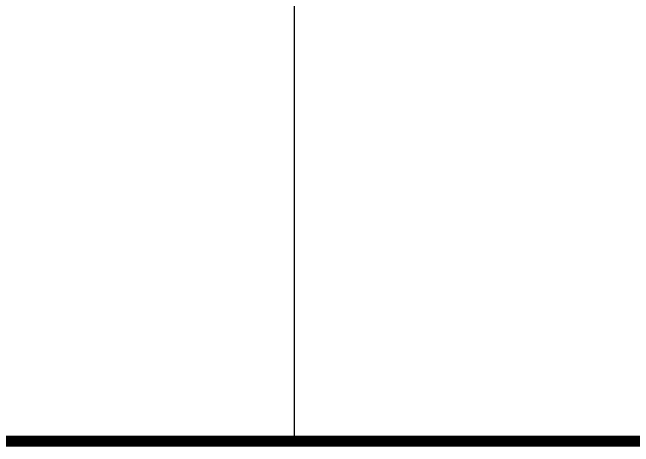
# Model space of a CAD drawing. Header units: millimetres. Extents: x 12489 to 89920, y 4630 to 4927.
# Drawn here: x 26972.55 to 26989.43, y 4643.56 to 4655.36 of the extents above; entities that cross this region are included whole.
import ezdxf

# ---------------------------------------------------------------- set-up
doc = ezdxf.new("R2010")
doc.units = ezdxf.units.MM

# ---------------------------------------------------------------- blocks, each defined once
blk = doc.blocks.new('钻孔柱状图路桥昇龙制图梁世成校核莫家里.dwg66', base_point=(25, 236))
at = {"const_width": 0.3}
blk.add_lwpolyline([(25, 14), (205, 14)], dxfattribs=at)

msp = doc.modelspace()

# ---------------------------------------------------------------- linework, layer by layer
at = {"color": 0}
for points in [[(26980.219, 4643.705), (26980.219, 4837.705)], [(26980.219, 4643.705), (26980.219, 4837.705)], [(26970.733, 4643.705), (26980.219, 4643.705)], [(26980.219, 4643.705), (26994.448, 4643.705)]]:
    msp.add_lwpolyline(points, dxfattribs=at)

# ---------------------------------------------------------------- block references
msp.add_blockref('钻孔柱状图路桥昇龙制图梁世成校核莫家里.dwg66', (26814.448, 4865.705))

doc.saveas('drawing.dxf')
